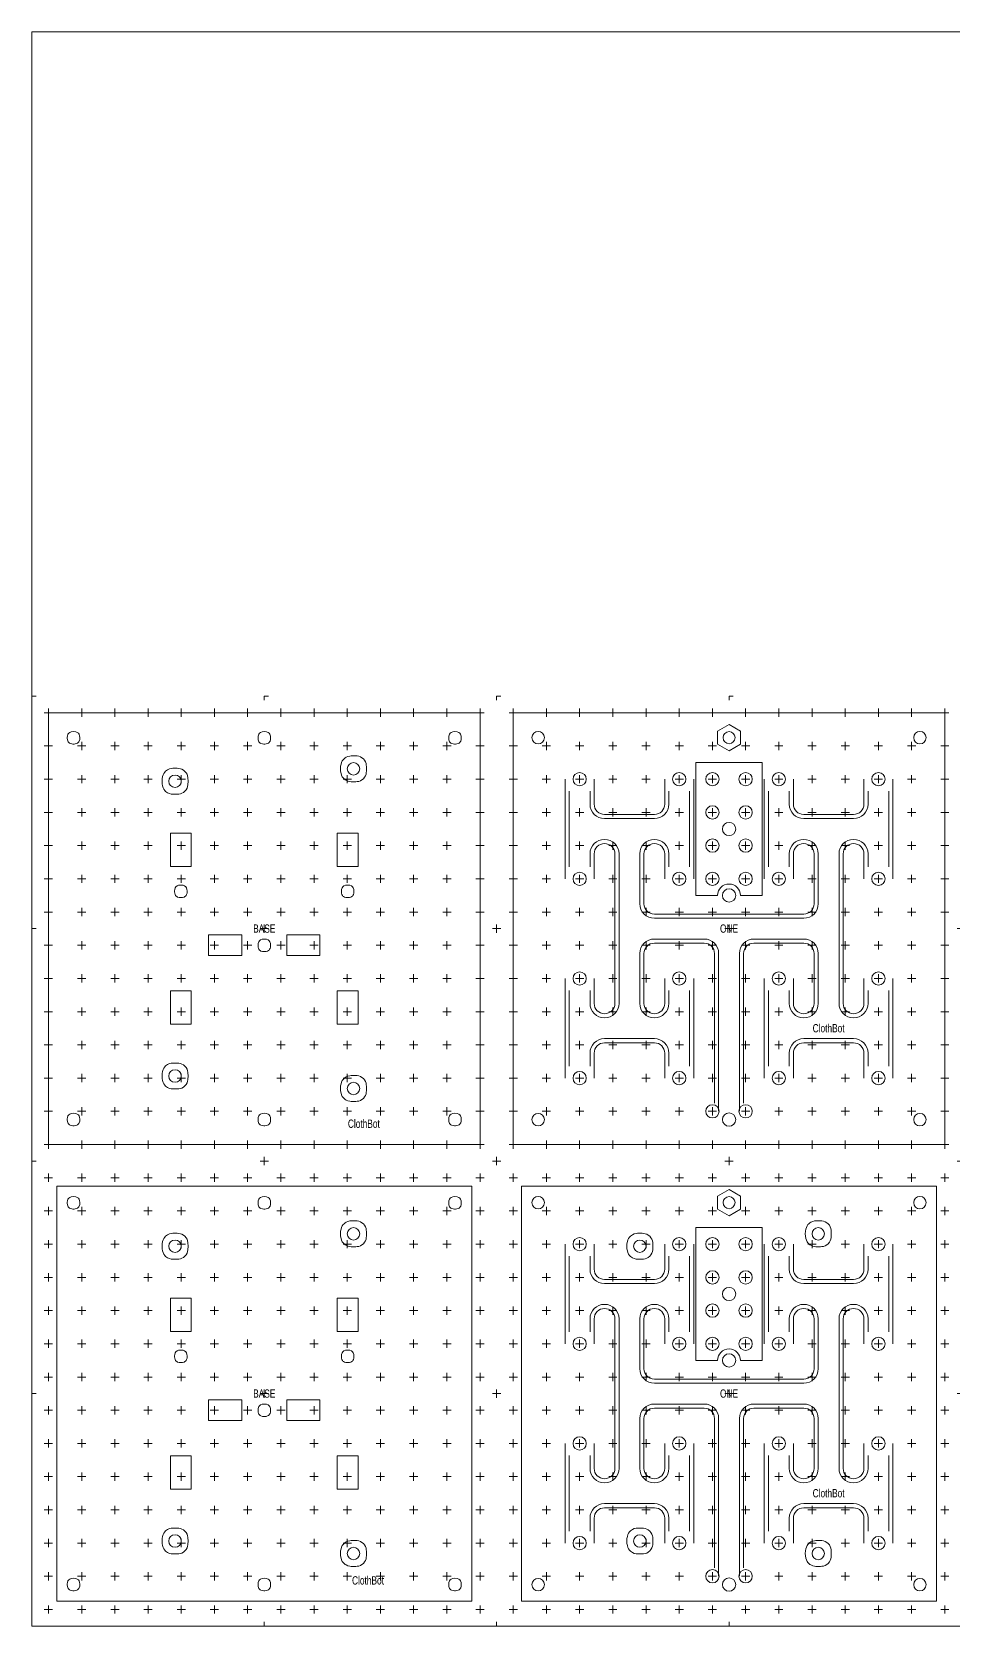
# Model space of a CAD drawing. Header units: millimetres. Extents: x 0 to 790, y 0 to 384.
# Drawn here: x 0 to 222, y 0 to 384 of the extents above; entities that cross this region are included whole.
import ezdxf

# ---------------------------------------------------------------- set-up
doc = ezdxf.new("R2010")
doc.units = ezdxf.units.MM
for name, color, linetype, lineweight, true_color in [('CuttingLines_0p003mm', 5, 'CONTINUOUS', 0, 0x0000ff), ('SafeOrange_P3_790mm_384mm', 30, 'CONTINUOUS', 0, 0xf6921e), ('VectorLines_Heavy_0p003mm', 1, 'CONTINUOUS', 0, 0xff0000), ('VectorLines_Light_0p003mm', 6, 'CONTINUOUS', 0, 0xff00ff), ('VectorLines_Medium_0p003mm', 3, 'CONTINUOUS', 0, 0x00ff00)]:
    doc.layers.add(name, color=color, linetype=linetype, lineweight=lineweight, true_color=true_color)
doc.styles.get("Standard").update_dxf_attribs({"font": 'txt', "width": 0.75})

# ---------------------------------------------------------------- blocks, each defined once
blk = doc.blocks.new('PlusGrid_104mm2_VL_H')
at = {"layer": 'VectorLines_Heavy_0p003mm'}
for p, q in [((-53, 52), (-51, 52)), ((-52, 53), (-52, 51)), ((-45, 52), (-43, 52)), ((-44, 53), (-44, 51)), ((-37, 52), (-35, 52)), ((-36, 53), (-36, 51)), ((-29, 52), (-27, 52)), ((-28, 53), (-28, 51)), ((-21, 52), (-19, 52)), ((-20, 53), (-20, 51)), ((-13, 52), (-11, 52)), ((-12, 53), (-12, 51)), ((-5, 52), (-3, 52)), ((-4, 53), (-4, 51)), ((3, 52), (5, 52)), ((4, 53), (4, 51)), ((11, 52), (13, 52)), ((12, 53), (12, 51)), ((19, 52), (21, 52)), ((20, 53), (20, 51)), ((27, 52), (29, 52)), ((28, 53), (28, 51)), ((35, 52), (37, 52)), ((36, 53), (36, 51)), ((43, 52), (45, 52)), ((44, 53), (44, 51)), ((51, 52), (53, 52)), ((52, 53), (52, 51)), ((-53, 44), (-51, 44)), ((-52, 45), (-52, 43)), ((-45, 44), (-43, 44)), ((-44, 45), (-44, 43)), ((-37, 44), (-35, 44)), ((-36, 45), (-36, 43)), ((-29, 44), (-27, 44)), ((-28, 45), (-28, 43)), ((-21, 44), (-19, 44)), ((-20, 45), (-20, 43)), ((-13, 44), (-11, 44)), ((-12, 45), (-12, 43)), ((-5, 44), (-3, 44)), ((-4, 45), (-4, 43)), ((3, 44), (5, 44)), ((4, 45), (4, 43)), ((11, 44), (13, 44)), ((12, 45), (12, 43)), ((19, 44), (21, 44)), ((20, 45), (20, 43)), ((27, 44), (29, 44)), ((28, 45), (28, 43)), ((35, 44), (37, 44)), ((36, 45), (36, 43)), ((43, 44), (45, 44)), ((44, 45), (44, 43)), ((51, 44), (53, 44)), ((52, 45), (52, 43)), ((-53, 36), (-51, 36)), ((-52, 37), (-52, 35)), ((-45, 36), (-43, 36)), ((-44, 37), (-44, 35)), ((-37, 36), (-35, 36)), ((-36, 37), (-36, 35)), ((-29, 36), (-27, 36)), ((-28, 37), (-28, 35)), ((-21, 36), (-19, 36)), ((-20, 37), (-20, 35)), ((-13, 36), (-11, 36)), ((-12, 37), (-12, 35)), ((-5, 36), (-3, 36)), ((-4, 37), (-4, 35)), ((3, 36), (5, 36)), ((4, 37), (4, 35)), ((11, 36), (13, 36)), ((12, 37), (12, 35)), ((19, 36), (21, 36)), ((20, 37), (20, 35)), ((27, 36), (29, 36)), ((28, 37), (28, 35)), ((35, 36), (37, 36)), ((36, 37), (36, 35)), ((43, 36), (45, 36)), ((44, 37), (44, 35)), ((51, 36), (53, 36)), ((52, 37), (52, 35)), ((-53, 28), (-51, 28)), ((-52, 29), (-52, 27)), ((-45, 28), (-43, 28)), ((-44, 29), (-44, 27)), ((-37, 28), (-35, 28)), ((-36, 29), (-36, 27)), ((-29, 28), (-27, 28)), ((-28, 29), (-28, 27)), ((-21, 28), (-19, 28)), ((-20, 29), (-20, 27)), ((-13, 28), (-11, 28)), ((-12, 29), (-12, 27)), ((-5, 28), (-3, 28)), ((-4, 29), (-4, 27)), ((3, 28), (5, 28)), ((4, 29), (4, 27)), ((11, 28), (13, 28)), ((12, 29), (12, 27)), ((19, 28), (21, 28)), ((20, 29), (20, 27)), ((27, 28), (29, 28)), ((28, 29), (28, 27)), ((35, 28), (37, 28)), ((36, 29), (36, 27)), ((43, 28), (45, 28)), ((44, 29), (44, 27)), ((51, 28), (53, 28)), ((52, 29), (52, 27)), ((-53, 20), (-51, 20)), ((-52, 21), (-52, 19)), ((-45, 20), (-43, 20)), ((-44, 21), (-44, 19)), ((-37, 20), (-35, 20)), ((-36, 21), (-36, 19)), ((-29, 20), (-27, 20)), ((-28, 21), (-28, 19)), ((-21, 20), (-19, 20)), ((-20, 21), (-20, 19)), ((-13, 20), (-11, 20)), ((-12, 21), (-12, 19)), ((-5, 20), (-3, 20)), ((-4, 21), (-4, 19)), ((3, 20), (5, 20)), ((4, 21), (4, 19)), ((11, 20), (13, 20)), ((12, 21), (12, 19)), ((19, 20), (21, 20)), ((20, 21), (20, 19)), ((27, 20), (29, 20)), ((28, 21), (28, 19)), ((35, 20), (37, 20)), ((36, 21), (36, 19)), ((43, 20), (45, 20)), ((44, 21), (44, 19)), ((51, 20), (53, 20)), ((52, 21), (52, 19)), ((-53, 12), (-51, 12)), ((-52, 13), (-52, 11)), ((-45, 12), (-43, 12)), ((-44, 13), (-44, 11)), ((-37, 12), (-35, 12)), ((-36, 13), (-36, 11)), ((-29, 12), (-27, 12)), ((-28, 13), (-28, 11)), ((-21, 12), (-19, 12)), ((-20, 13), (-20, 11)), ((-13, 12), (-11, 12)), ((-12, 13), (-12, 11)), ((-5, 12), (-3, 12)), ((-4, 13), (-4, 11)), ((3, 12), (5, 12)), ((4, 13), (4, 11)), ((11, 12), (13, 12)), ((12, 13), (12, 11)), ((19, 12), (21, 12)), ((20, 13), (20, 11)), ((27, 12), (29, 12)), ((28, 13), (28, 11)), ((35, 12), (37, 12)), ((36, 13), (36, 11)), ((43, 12), (45, 12)), ((44, 13), (44, 11)), ((51, 12), (53, 12)), ((52, 13), (52, 11)), ((-53, 4), (-51, 4)), ((-52, 5), (-52, 3)), ((-45, 4), (-43, 4)), ((-44, 5), (-44, 3)), ((-37, 4), (-35, 4)), ((-36, 5), (-36, 3)), ((-29, 4), (-27, 4)), ((-28, 5), (-28, 3)), ((-21, 4), (-19, 4)), ((-20, 5), (-20, 3)), ((-13, 4), (-11, 4)), ((-12, 5), (-12, 3)), ((-5, 4), (-3, 4)), ((-4, 5), (-4, 3)), ((3, 4), (5, 4)), ((4, 5), (4, 3)), ((11, 4), (13, 4)), ((12, 5), (12, 3)), ((19, 4), (21, 4)), ((20, 5), (20, 3)), ((27, 4), (29, 4)), ((28, 5), (28, 3)), ((35, 4), (37, 4)), ((36, 5), (36, 3)), ((43, 4), (45, 4)), ((44, 5), (44, 3)), ((51, 4), (53, 4)), ((52, 5), (52, 3)), ((-52, -3), (-52, -5)), ((-44, -3), (-44, -5)), ((-36, -3), (-36, -5)), ((-28, -3), (-28, -5)), ((-20, -3), (-20, -5)), ((-12, -3), (-12, -5)), ((-4, -3), (-4, -5)), ((4, -3), (4, -5)), ((12, -3), (12, -5)), ((20, -3), (20, -5)), ((28, -3), (28, -5)), ((36, -3), (36, -5)), ((44, -3), (44, -5)), ((52, -3), (52, -5)), ((-53, -4), (-51, -4)), ((-45, -4), (-43, -4)), ((-37, -4), (-35, -4)), ((-29, -4), (-27, -4)), ((-21, -4), (-19, -4)), ((-13, -4), (-11, -4)), ((-5, -4), (-3, -4)), ((3, -4), (5, -4)), ((11, -4), (13, -4)), ((19, -4), (21, -4)), ((27, -4), (29, -4)), ((35, -4), (37, -4)), ((43, -4), (45, -4)), ((51, -4), (53, -4)), ((-52, -11), (-52, -13)), ((-44, -11), (-44, -13)), ((-36, -11), (-36, -13)), ((-28, -11), (-28, -13)), ((-20, -11), (-20, -13)), ((-12, -11), (-12, -13)), ((-4, -11), (-4, -13)), ((4, -11), (4, -13)), ((12, -11), (12, -13)), ((20, -11), (20, -13)), ((28, -11), (28, -13)), ((36, -11), (36, -13)), ((44, -11), (44, -13)), ((52, -11), (52, -13)), ((-53, -12), (-51, -12)), ((-45, -12), (-43, -12)), ((-37, -12), (-35, -12)), ((-29, -12), (-27, -12)), ((-21, -12), (-19, -12)), ((-13, -12), (-11, -12)), ((-5, -12), (-3, -12)), ((3, -12), (5, -12)), ((11, -12), (13, -12)), ((19, -12), (21, -12)), ((27, -12), (29, -12)), ((35, -12), (37, -12)), ((43, -12), (45, -12)), ((51, -12), (53, -12)), ((-52, -19), (-52, -21)), ((-44, -19), (-44, -21)), ((-36, -19), (-36, -21)), ((-28, -19), (-28, -21)), ((-20, -19), (-20, -21)), ((-12, -19), (-12, -21)), ((-4, -19), (-4, -21)), ((4, -19), (4, -21)), ((12, -19), (12, -21)), ((20, -19), (20, -21)), ((28, -19), (28, -21)), ((36, -19), (36, -21)), ((44, -19), (44, -21)), ((52, -19), (52, -21)), ((-53, -20), (-51, -20)), ((-45, -20), (-43, -20)), ((-37, -20), (-35, -20)), ((-29, -20), (-27, -20)), ((-21, -20), (-19, -20)), ((-13, -20), (-11, -20)), ((-5, -20), (-3, -20)), ((3, -20), (5, -20)), ((11, -20), (13, -20)), ((19, -20), (21, -20)), ((27, -20), (29, -20)), ((35, -20), (37, -20)), ((43, -20), (45, -20)), ((51, -20), (53, -20)), ((-53, -28), (-51, -28)), ((-52, -27), (-52, -29)), ((-45, -28), (-43, -28)), ((-44, -27), (-44, -29)), ((-37, -28), (-35, -28)), ((-36, -27), (-36, -29)), ((-29, -28), (-27, -28)), ((-28, -27), (-28, -29)), ((-21, -28), (-19, -28)), ((-20, -27), (-20, -29)), ((-13, -28), (-11, -28)), ((-12, -27), (-12, -29)), ((-5, -28), (-3, -28)), ((-4, -27), (-4, -29)), ((3, -28), (5, -28)), ((4, -27), (4, -29)), ((11, -28), (13, -28)), ((12, -27), (12, -29)), ((19, -28), (21, -28)), ((20, -27), (20, -29)), ((27, -28), (29, -28)), ((28, -27), (28, -29)), ((35, -28), (37, -28)), ((36, -27), (36, -29)), ((43, -28), (45, -28)), ((44, -27), (44, -29)), ((51, -28), (53, -28)), ((52, -27), (52, -29)), ((-53, -36), (-51, -36)), ((-52, -35), (-52, -37)), ((-45, -36), (-43, -36)), ((-44, -35), (-44, -37)), ((-37, -36), (-35, -36)), ((-36, -35), (-36, -37)), ((-29, -36), (-27, -36)), ((-28, -35), (-28, -37)), ((-21, -36), (-19, -36)), ((-20, -35), (-20, -37)), ((-13, -36), (-11, -36)), ((-12, -35), (-12, -37)), ((-5, -36), (-3, -36)), ((-4, -35), (-4, -37)), ((3, -36), (5, -36)), ((4, -35), (4, -37)), ((11, -36), (13, -36)), ((12, -35), (12, -37)), ((19, -36), (21, -36)), ((20, -35), (20, -37)), ((27, -36), (29, -36)), ((28, -35), (28, -37)), ((35, -36), (37, -36)), ((36, -35), (36, -37)), ((43, -36), (45, -36)), ((44, -35), (44, -37)), ((51, -36), (53, -36)), ((52, -35), (52, -37)), ((-53, -44), (-51, -44)), ((-52, -43), (-52, -45)), ((-45, -44), (-43, -44)), ((-44, -43), (-44, -45)), ((-37, -44), (-35, -44)), ((-36, -43), (-36, -45)), ((-29, -44), (-27, -44)), ((-28, -43), (-28, -45)), ((-21, -44), (-19, -44)), ((-20, -43), (-20, -45)), ((-13, -44), (-11, -44)), ((-12, -43), (-12, -45)), ((-5, -44), (-3, -44)), ((-4, -43), (-4, -45)), ((3, -44), (5, -44)), ((4, -43), (4, -45)), ((11, -44), (13, -44)), ((12, -43), (12, -45)), ((19, -44), (21, -44)), ((20, -43), (20, -45)), ((27, -44), (29, -44)), ((28, -43), (28, -45)), ((35, -44), (37, -44)), ((36, -43), (36, -45)), ((43, -44), (45, -44)), ((44, -43), (44, -45)), ((51, -44), (53, -44)), ((52, -43), (52, -45)), ((-53, -52), (-51, -52)), ((-52, -51), (-52, -53)), ((-45, -52), (-43, -52)), ((-44, -51), (-44, -53)), ((-37, -52), (-35, -52)), ((-36, -51), (-36, -53)), ((-29, -52), (-27, -52)), ((-28, -51), (-28, -53)), ((-21, -52), (-19, -52)), ((-20, -51), (-20, -53)), ((-13, -52), (-11, -52)), ((-12, -51), (-12, -53)), ((-5, -52), (-3, -52)), ((-4, -51), (-4, -53)), ((3, -52), (5, -52)), ((4, -51), (4, -53)), ((11, -52), (13, -52)), ((12, -51), (12, -53)), ((19, -52), (21, -52)), ((20, -51), (20, -53)), ((27, -52), (29, -52)), ((28, -51), (28, -53)), ((35, -52), (37, -52)), ((36, -51), (36, -53)), ((43, -52), (45, -52)), ((44, -51), (44, -53)), ((51, -52), (53, -52)), ((52, -51), (52, -53))]:
    blk.add_line(p, q, dxfattribs=at)
at = {"layer": 'VectorLines_Light_0p003mm'}
for p, q in [((-56, 56), (-55, 56)), ((0, 56), (0, 55)), ((0, 56), (1, 56)), ((56, 56), (56, 55)), ((-56, 1), (-56, 0)), ((-56, 0), (-55, 0)), ((-1, 0), (1, 0)), ((0, 1), (0, -1)), ((55, 0), (56, 0)), ((56, 0), (56, -1)), ((-56, -55), (-56, -56)), ((-1, -56), (0, -56)), ((0, -55), (0, -56)), ((55, -56), (56, -56))]:
    blk.add_line(p, q, dxfattribs=at)
blk = doc.blocks.new('FHC_Simple_VL_H_Bottom')
at = {"layer": 'VectorLines_Heavy_0p003mm'}
for p, q in [((-39.5, 36), (-39.5, 12)), ((-32.5, 30), (-32.5, 36)), ((-15.5, 36), (-15.5, 30)), ((-8.5, 36), (-8.5, 12)), ((8.5, 36), (8.5, 12)), ((15.5, 30), (15.5, 36)), ((32.5, 36), (32.5, 30)), ((39.5, 36), (39.5, 12)), ((-38.5, 33.13), (-38.5, 14.87)), ((-33.5, 30), (-33.5, 33.13)), ((-14.5, 33.13), (-14.5, 30)), ((-9.5, 33.13), (-9.5, 14.87)), ((9.5, 33.13), (9.5, 14.87)), ((14.5, 30), (14.5, 33.13)), ((33.5, 33.13), (33.5, 30)), ((38.5, 33.13), (38.5, 14.87)), ((-18, 27.5), (-30, 27.5)), ((18, 27.5), (30, 27.5)), ((-18, 26.5), (-30, 26.5)), ((18, 26.5), (30, 26.5)), ((-33.5, 18), (-33.5, 14.87)), ((-32.5, 18), (-32.5, 12)), ((-27.5, -18), (-27.5, 18)), ((-26.5, -18), (-26.5, 18)), ((-21.5, 6), (-21.5, 18)), ((-20.5, 6), (-20.5, 18)), ((-15.5, 18), (-15.5, 12)), ((-14.5, 18), (-14.5, 14.87)), ((14.5, 18), (14.5, 14.87)), ((15.5, 18), (15.5, 12)), ((20.5, 6), (20.5, 18)), ((21.5, 6), (21.5, 18)), ((26.5, 18), (26.5, -18)), ((27.5, 18), (27.5, -18)), ((32.5, 18), (32.5, 12)), ((33.5, 18), (33.5, 14.87)), ((-18, 3.5), (18, 3.5)), ((-18, 2.5), (18, 2.5)), ((-18, -2.5), (-6, -2.5)), ((-18, -3.5), (-6, -3.5)), ((6, -2.5), (18, -2.5)), ((6, -3.5), (18, -3.5)), ((-21.5, -18), (-21.5, -6)), ((-20.5, -18), (-20.5, -6)), ((-3.5, -6), (-3.5, -42)), ((-2.5, -6), (-2.5, -44)), ((2.5, -6), (2.5, -44)), ((3.5, -6), (3.5, -42)), ((20.5, -6), (20.5, -18)), ((21.5, -6), (21.5, -18)), ((-39.5, -12), (-39.5, -36)), ((-38.5, -14.87), (-38.5, -33.13)), ((-33.5, -14.87), (-33.5, -18)), ((-32.5, -12), (-32.5, -18)), ((-15.5, -12), (-15.5, -18)), ((-14.5, -14.87), (-14.5, -18)), ((-9.5, -14.87), (-9.5, -33.13)), ((-8.5, -12), (-8.5, -36)), ((8.5, -12), (8.5, -36)), ((9.5, -14.87), (9.5, -33.13)), ((14.5, -14.87), (14.5, -18)), ((15.5, -12), (15.5, -18)), ((32.5, -12), (32.5, -18)), ((33.5, -14.87), (33.5, -18)), ((38.5, -14.87), (38.5, -33.13)), ((39.5, -12), (39.5, -36)), ((-18, -26.5), (-30, -26.5)), ((18, -26.5), (30, -26.5)), ((-33.5, -33.13), (-33.5, -30)), ((-32.5, -36), (-32.5, -30)), ((-18, -27.5), (-30, -27.5)), ((-15.5, -36), (-15.5, -30)), ((-14.5, -33.13), (-14.5, -30)), ((14.5, -30), (14.5, -33.13)), ((15.5, -30), (15.5, -36)), ((18, -27.5), (30, -27.5)), ((32.5, -30), (32.5, -36)), ((33.5, -30), (33.5, -33.13))]:
    blk.add_line(p, q, dxfattribs=at)
blk = doc.blocks.new('FHC_Simple_VL_H_Top')
at = {"layer": 'VectorLines_Heavy_0p003mm'}
for centre, radius, start, end in [((-30, 30), 3.5, 180, 270), ((-30, 30), 2.5, 180, 270), ((-18, 30), 2.5, 270, 0), ((-18, 30), 3.5, 270, 0), ((18, 30), 3.5, 180, 270), ((18, 30), 2.5, 180, 270), ((30, 30), 2.5, 270, 0), ((30, 30), 3.5, 270, 0), ((-30, 18), 3.5, 90, 180), ((-30, 18), 2.5, 90, 180), ((-30, 18), 3.5, 0, 90), ((-30, 18), 2.5, 360, 90), ((-18, 18), 3.5, 90, 180), ((-18, 18), 2.5, 90, 180), ((-18, 18), 3.5, 0, 90), ((-18, 18), 2.5, 0, 90), ((18, 18), 3.5, 90, 180), ((18, 18), 2.5, 90, 180), ((18, 18), 3.5, 360, 90), ((18, 18), 2.5, 360, 90), ((30, 18), 3.5, 90, 180), ((30, 18), 2.5, 90, 180), ((30, 18), 3.5, 0, 90), ((30, 18), 2.5, 0, 90), ((-18, 6), 3.5, 180, 270), ((-18, 6), 2.5, 180, 270), ((18, 6), 2.5, 270, 360), ((18, 6), 3.5, 270, 360), ((-18, -6), 3.5, 90, 180), ((-18, -6), 2.5, 90, 180), ((-6, -6), 3.5, 0, 90), ((-6, -6), 2.5, 0, 90), ((6, -6), 3.5, 90, 180), ((6, -6), 2.5, 90, 180), ((18, -6), 3.5, 0, 90), ((18, -6), 2.5, 0, 90), ((-30, -18), 3.5, 180, 0), ((-30, -18), 2.5, 180, 0), ((-18, -18), 3.5, 180, 0), ((-18, -18), 2.5, 180, 0), ((18, -18), 3.5, 180, 0), ((18, -18), 2.5, 180, 0), ((30, -18), 3.5, 180, 0), ((30, -18), 2.5, 180, 0), ((-30, -30), 3.5, 90, 180), ((-18, -30), 3.5, 360, 90), ((18, -30), 3.5, 90, 180), ((30, -30), 3.5, 360, 90), ((-30, -30), 2.5, 90, 180), ((-18, -30), 2.5, 360, 90), ((18, -30), 2.5, 90, 180), ((30, -30), 2.5, 360, 90)]:
    blk.add_arc(centre, radius, start, end, dxfattribs=at)
blk = doc.blocks.new('LSH_Simple_VL_H')
at = {"layer": 'VectorLines_Heavy_0p003mm'}
for p, q in [((-29, 36), (-27, 36)), ((-28, 37), (-28, 35)), ((-5, 36), (-3, 36)), ((-4, 37), (-4, 35)), ((3, 36), (5, 36)), ((4, 37), (4, 35)), ((27, 36), (29, 36)), ((28, 37), (28, 35)), ((-37, 28), (-35, 28)), ((-36, 29), (-36, 27)), ((-29, 28), (-27, 28)), ((-28, 29), (-28, 27)), ((-21, 28), (-19, 28)), ((-20, 29), (-20, 27)), ((-13, 28), (-11, 28)), ((-12, 29), (-12, 27)), ((-5, 28), (-3, 28)), ((-4, 29), (-4, 27)), ((3, 28), (5, 28)), ((4, 29), (4, 27)), ((11, 28), (13, 28)), ((12, 29), (12, 27)), ((19, 28), (21, 28)), ((20, 29), (20, 27)), ((27, 28), (29, 28)), ((28, 29), (28, 27)), ((35, 28), (37, 28)), ((36, 29), (36, 27)), ((-37, 20), (-35, 20)), ((-36, 21), (-36, 19)), ((-29, 20), (-27, 20)), ((-28, 21), (-28, 19)), ((-21, 20), (-19, 20)), ((-20, 21), (-20, 19)), ((-13, 20), (-11, 20)), ((-12, 21), (-12, 19)), ((-5, 20), (-3, 20)), ((-4, 21), (-4, 19)), ((3, 20), (5, 20)), ((4, 21), (4, 19)), ((11, 20), (13, 20)), ((12, 21), (12, 19)), ((19, 20), (21, 20)), ((20, 21), (20, 19)), ((27, 20), (29, 20)), ((28, 21), (28, 19)), ((35, 20), (37, 20)), ((36, 21), (36, 19)), ((-29, 12), (-27, 12)), ((-28, 13), (-28, 11)), ((-21, 12), (-19, 12)), ((-20, 13), (-20, 11)), ((-5, 12), (-3, 12)), ((-4, 13), (-4, 11)), ((3, 12), (5, 12)), ((4, 13), (4, 11)), ((19, 12), (21, 12)), ((20, 13), (20, 11)), ((27, 12), (29, 12)), ((28, 13), (28, 11)), ((-37, 4), (-35, 4)), ((-36, 5), (-36, 3)), ((-29, 4), (-27, 4)), ((-28, 5), (-28, 3)), ((-21, 4), (-19, 4)), ((-20, 5), (-20, 3)), ((-13, 4), (-11, 4)), ((-12, 5), (-12, 3)), ((-5, 4), (-3, 4)), ((-4, 5), (-4, 3)), ((3, 4), (5, 4)), ((4, 5), (4, 3)), ((11, 4), (13, 4)), ((12, 5), (12, 3)), ((19, 4), (21, 4)), ((20, 5), (20, 3)), ((27, 4), (29, 4)), ((28, 5), (28, 3)), ((35, 4), (37, 4)), ((36, 5), (36, 3)), ((-36, -3), (-36, -5)), ((-28, -3), (-28, -5)), ((-20, -3), (-20, -5)), ((-12, -3), (-12, -5)), ((-4, -3), (-4, -5)), ((4, -3), (4, -5)), ((12, -3), (12, -5)), ((20, -3), (20, -5)), ((28, -3), (28, -5)), ((36, -3), (36, -5)), ((-37, -4), (-35, -4)), ((-29, -4), (-27, -4)), ((-21, -4), (-19, -4)), ((-13, -4), (-11, -4)), ((-5, -4), (-3, -4)), ((3, -4), (5, -4)), ((11, -4), (13, -4)), ((19, -4), (21, -4)), ((27, -4), (29, -4)), ((35, -4), (37, -4)), ((-28, -11), (-28, -13)), ((-20, -11), (-20, -13)), ((-4, -11), (-4, -13)), ((4, -11), (4, -13)), ((20, -11), (20, -13)), ((28, -11), (28, -13)), ((-29, -12), (-27, -12)), ((-21, -12), (-19, -12)), ((-5, -12), (-3, -12)), ((3, -12), (5, -12)), ((19, -12), (21, -12)), ((27, -12), (29, -12)), ((-36, -19), (-36, -21)), ((-28, -19), (-28, -21)), ((-20, -19), (-20, -21)), ((-12, -19), (-12, -21)), ((-4, -19), (-4, -21)), ((4, -19), (4, -21)), ((12, -19), (12, -21)), ((20, -19), (20, -21)), ((28, -19), (28, -21)), ((36, -19), (36, -21)), ((-37, -20), (-35, -20)), ((-29, -20), (-27, -20)), ((-21, -20), (-19, -20)), ((-13, -20), (-11, -20)), ((-5, -20), (-3, -20)), ((3, -20), (5, -20)), ((11, -20), (13, -20)), ((19, -20), (21, -20)), ((27, -20), (29, -20)), ((35, -20), (37, -20)), ((-37, -28), (-35, -28)), ((-36, -27), (-36, -29)), ((-29, -28), (-27, -28)), ((-28, -27), (-28, -29)), ((-21, -28), (-19, -28)), ((-20, -27), (-20, -29)), ((-13, -28), (-11, -28)), ((-12, -27), (-12, -29)), ((-5, -28), (-3, -28)), ((-4, -27), (-4, -29)), ((3, -28), (5, -28)), ((4, -27), (4, -29)), ((11, -28), (13, -28)), ((12, -27), (12, -29)), ((19, -28), (21, -28)), ((20, -27), (20, -29)), ((27, -28), (29, -28)), ((28, -27), (28, -29)), ((35, -28), (37, -28)), ((36, -27), (36, -29)), ((-29, -36), (-27, -36)), ((-28, -35), (-28, -37)), ((27, -36), (29, -36)), ((28, -35), (28, -37))]:
    blk.add_line(p, q, dxfattribs=at)
blk = doc.blocks.new('M3_NutHole_CL')
at = {"layer": 'CuttingLines_0p003mm'}
for p, q in [((0, 3.175426), (-2.75, 1.587713)), ((-2.75, 1.587713), (-2.75, -1.587713)), ((0, 3.175426), (2.75, 1.587713)), ((2.75, 1.587713), (2.75, -1.587713)), ((-2.75, -1.587713), (0, -3.175426)), ((2.75, -1.587713), (0, -3.175426))]:
    blk.add_line(p, q, dxfattribs=at)
blk = doc.blocks.new('HBP_MakerGear_Enhanced_Y_Holes_CL')
at = {"layer": 'CuttingLines_0p003mm'}
for centre in [(21.5, 38.5), (-21.5, 35.5), (-21.5, -35.5), (21.5, -38.5)]:
    blk.add_ellipse(centre, major_axis=(-1.5, 0), ratio=1, dxfattribs=at)
for points in [[(-45.9618, 47.462), (-46.7903, 47.462), (-47.4618, 46.7904), (-47.4618, 45.962), (-47.4618, 45.962), (-47.4619, 45.1335), (-46.7903, 44.462), (-45.9619, 44.462), (-45.9619, 44.462), (-45.1334, 44.4619), (-44.4619, 45.1335), (-44.4619, 45.9619), (-44.4619, 45.9619), (-44.4618, 46.7904), (-45.1334, 47.4619), (-45.9618, 47.4619)], [(0, 47.462), (-0.8284, 47.462), (-1.4999, 46.7904), (-1.4999, 45.962), (-1.4999, 45.962), (-1.5, 45.1335), (-0.8284, 44.462), (0, 44.462), (0, 44.462), (0.8284, 44.4619), (1.4999, 45.1335), (1.4999, 45.9619), (1.4999, 45.9619), (1.5, 46.7904), (0.8284, 47.4619), (0, 47.4619)], [(45.9619, 47.4619), (45.1334, 47.4619), (44.4619, 46.7904), (44.4619, 45.962), (44.4619, 45.962), (44.4618, 45.1335), (45.1334, 44.462), (45.9618, 44.462), (45.9618, 44.462), (46.7903, 44.4619), (47.4618, 45.1335), (47.4618, 45.9619), (47.4618, 45.9619), (47.4619, 46.7904), (46.7903, 47.4619), (45.9619, 47.4619)], [(-24.6246, 35.4997), (-24.6246, 37.2253), (-23.2252, 38.6247), (-21.4996, 38.6247), (-21.4996, 38.6247), (-19.774, 38.6247), (-18.3746, 37.2253), (-18.3746, 35.4997), (-18.3746, 35.4997), (-18.3746, 33.7741), (-19.774, 32.3747), (-21.4996, 32.3747), (-21.4996, 32.3747), (-23.2252, 32.3747), (-24.6246, 33.7741), (-24.6246, 35.4997)], [(18.3754, 38.4997), (18.3754, 40.2253), (19.7748, 41.6247), (21.5004, 41.6247), (21.5004, 41.6247), (23.226, 41.6247), (24.6254, 40.2253), (24.6254, 38.4997), (24.6254, 38.4997), (24.6254, 36.7741), (23.226, 35.3747), (21.5004, 35.3747), (21.5004, 35.3747), (19.7748, 35.3747), (18.3754, 36.7741), (18.3754, 38.4997)], [(-22.6003, 23), (-22.6003, 23), (-22.6003, 23), (-22.6003, 23)], [(-22.6003, 23), (-22.6003, 23), (-17.6003, 23), (-17.6003, 23)], [(-22.6003, 23), (-22.6003, 23), (-22.6003, 23), (-22.6003, 23)], [(-22.6003, 15), (-22.6003, 15), (-22.6003, 23), (-22.6003, 23)], [(-17.6003, 23), (-17.6003, 23), (-17.6003, 23), (-17.6003, 23)], [(-17.6003, 23), (-17.6003, 23), (-17.6003, 15), (-17.6003, 15)], [(17.5996, 22.9999), (17.5996, 22.9999), (22.5996, 23), (22.5996, 23)], [(17.5996, 14.9999), (17.5996, 14.9999), (17.5996, 22.9999), (17.5996, 22.9999)], [(22.5996, 23), (22.5996, 23), (22.5996, 15), (22.5996, 15)], [(-22.6003, 15), (-22.6003, 15), (-22.6003, 15), (-22.6003, 15)], [(-17.6003, 15), (-17.6003, 15), (-22.6003, 15), (-22.6003, 15)], [(22.5996, 15), (22.5996, 15), (17.5996, 14.9999), (17.5996, 14.9999)], [(-20.1003, 10.5), (-20.9288, 10.5), (-21.6003, 9.8284), (-21.6003, 9), (-21.6003, 9), (-21.6004, 8.1715), (-20.9288, 7.5), (-20.1004, 7.5), (-20.1004, 7.5), (-19.2719, 7.4999), (-18.6004, 8.1715), (-18.6004, 8.9999), (-18.6004, 8.9999), (-18.6003, 9.8284), (-19.2719, 10.4999), (-20.1003, 10.4999)], [(20.0996, 10.5), (19.2711, 10.5), (18.5996, 9.8284), (18.5996, 9), (18.5996, 9), (18.5995, 8.1715), (19.2711, 7.5), (20.0995, 7.5), (20.0995, 7.5), (20.928, 7.4999), (21.5995, 8.1715), (21.5995, 8.9999), (21.5995, 8.9999), (21.5996, 9.8284), (20.928, 10.4999), (20.0996, 10.4999)], [(-13.4003, -1.4999), (-13.4003, -1.4999), (-5.4003, -1.4999), (-5.4003, -1.4999)], [(-13.4003, -6.4999), (-13.4003, -6.4999), (-13.4003, -1.4999), (-13.4003, -1.4999)], [(-5.4003, -1.4999), (-5.4003, -1.4999), (-5.4003, -6.4999), (-5.4003, -6.4999)], [(-0.0004, -2.5), (-0.8288, -2.5), (-1.5003, -3.1715), (-1.5003, -3.9999), (-1.5003, -3.9999), (-1.5004, -4.8284), (-0.8288, -5.4999), (-0.0004, -5.4999), (-0.0004, -5.4999), (0.828, -5.5), (1.4995, -4.8284), (1.4995, -4), (1.4995, -4), (1.4996, -3.1715), (0.828, -2.5), (-0.0004, -2.5)], [(5.3996, -1.5), (5.3996, -1.5), (5.3996, -1.5), (5.3996, -1.5)], [(5.3996, -6.5), (5.3996, -6.5), (5.3996, -1.5), (5.3996, -1.5)], [(5.3996, -1.5), (5.3996, -1.5), (5.3996, -1.5), (5.3996, -1.5)], [(5.3996, -1.5), (5.3996, -1.5), (13.3996, -1.5), (13.3996, -1.5)], [(13.3996, -1.5), (13.3996, -1.5), (13.3996, -1.5), (13.3996, -1.5)], [(13.3996, -1.5), (13.3996, -1.5), (13.3996, -6.5), (13.3996, -6.5)], [(-5.4003, -6.4999), (-5.4003, -6.4999), (-13.4003, -6.4999), (-13.4003, -6.4999)], [(5.3996, -6.5), (5.3996, -6.5), (5.3996, -6.5), (5.3996, -6.5)], [(13.3996, -6.5), (13.3996, -6.5), (5.3996, -6.5), (5.3996, -6.5)], [(-22.6004, -14.9999), (-22.6004, -14.9999), (-17.6004, -14.9999), (-17.6004, -14.9999)], [(-22.6004, -22.9999), (-22.6004, -22.9999), (-22.6004, -14.9999), (-22.6004, -14.9999)], [(-17.6004, -14.9999), (-17.6004, -14.9999), (-17.6004, -22.9999), (-17.6004, -22.9999)], [(17.5995, -14.9999), (17.5995, -14.9999), (17.5995, -14.9999), (17.5995, -14.9999)], [(17.5995, -14.9999), (17.5995, -14.9999), (22.5996, -15), (22.5996, -15)], [(17.5995, -14.9999), (17.5995, -14.9999), (17.5995, -14.9999), (17.5995, -14.9999)], [(17.5995, -23), (17.5995, -23), (17.5995, -14.9999), (17.5995, -14.9999)], [(22.5996, -15), (22.5996, -15), (22.5996, -15), (22.5996, -15)], [(22.5996, -15), (22.5996, -15), (22.5996, -23), (22.5996, -23)], [(-17.6004, -22.9999), (-17.6004, -22.9999), (-22.6004, -22.9999), (-22.6004, -22.9999)], [(17.5995, -23), (17.5995, -23), (17.5995, -23), (17.5995, -23)], [(22.5996, -23), (22.5996, -23), (17.5995, -23), (17.5995, -23)], [(-24.6246, -35.5003), (-24.6246, -33.7747), (-23.2252, -32.3753), (-21.4996, -32.3753), (-21.4996, -32.3753), (-19.774, -32.3753), (-18.3746, -33.7747), (-18.3746, -35.5003), (-18.3746, -35.5003), (-18.3746, -37.2259), (-19.774, -38.6253), (-21.4996, -38.6253), (-21.4996, -38.6253), (-23.2252, -38.6253), (-24.6246, -37.2259), (-24.6246, -35.5003)], [(18.3754, -38.5003), (18.3754, -36.7747), (19.7748, -35.3753), (21.5004, -35.3753), (21.5004, -35.3753), (23.226, -35.3753), (24.6254, -36.7747), (24.6254, -38.5003), (24.6254, -38.5003), (24.6254, -40.2259), (23.226, -41.6253), (21.5004, -41.6253), (21.5004, -41.6253), (19.7748, -41.6253), (18.3754, -40.2259), (18.3754, -38.5003)], [(-45.9619, -44.4617), (-46.7903, -44.4617), (-47.4618, -45.1333), (-47.4618, -45.9617), (-47.4618, -45.9617), (-47.4619, -46.7902), (-46.7903, -47.4617), (-45.9619, -47.4617), (-45.9619, -47.4617), (-45.1334, -47.4618), (-44.4619, -46.7902), (-44.4619, -45.9618), (-44.4619, -45.9618), (-44.4618, -45.1333), (-45.1334, -44.4618), (-45.9618, -44.4618)], [(0, -44.4617), (-0.8284, -44.4617), (-1.4999, -45.1333), (-1.4999, -45.9617), (-1.4999, -45.9617), (-1.5, -46.7902), (-0.8284, -47.4617), (0, -47.4617), (0, -47.4617), (0.8284, -47.4618), (1.4999, -46.7902), (1.4999, -45.9618), (1.4999, -45.9618), (1.5, -45.1333), (0.8284, -44.4618), (0, -44.4618)], [(45.9618, -44.4618), (45.1334, -44.4618), (44.4619, -45.1333), (44.4619, -45.9617), (44.4619, -45.9617), (44.4618, -46.7902), (45.1334, -47.4617), (45.9618, -47.4617), (45.9618, -47.4617), (46.7903, -47.4618), (47.4618, -46.7902), (47.4618, -45.9618), (47.4618, -45.9618), (47.4619, -45.1333), (46.7903, -44.4618), (45.9619, -44.4618)]]:
    blk.add_open_spline(points, degree=3, dxfattribs=at)
blk = doc.blocks.new('Square_100mm2_CL')
at = {"layer": 'CuttingLines_0p003mm'}
for p, q in [((30, 0), (-70, 0)), ((-70, 0), (-70, -100)), ((30, -100), (30, 0)), ((-70, -100), (30, -100))]:
    blk.add_line(p, q, dxfattribs=at)
blk = doc.blocks.new('Square_104mm2_CL')
at = {"layer": 'CuttingLines_0p003mm'}
for p, q in [((-52, 52), (-52, -52)), ((52, 52), (-52, 52)), ((52, -52), (52, 52)), ((-52, -52), (52, -52))]:
    blk.add_line(p, q, dxfattribs=at)

msp = doc.modelspace()

# ---------------------------------------------------------------- linework, layer by layer
at = {"layer": 'CuttingLines_0p003mm'}
for p, q in [((160, 208), (176, 208)), ((160, 176), (160, 208)), ((176, 208), (176, 176)), ((165.25, 176), (160, 176)), ((176, 176), (170.75, 176)), ((160, 96), (176, 96)), ((160, 64), (160, 96)), ((176, 96), (176, 64)), ((165.25, 64), (160, 64)), ((176, 64), (170.75, 64))]:
    msp.add_line(p, q, dxfattribs=at)
for centre, radius in [((122, 214), 1.5), ((168, 214), 1.45), ((214, 214), 1.5), ((132, 204), 1.6), ((156, 204), 1.6), ((164, 204), 1.6), ((172, 204), 1.6), ((180, 204), 1.6), ((204, 204), 1.6), ((164, 196), 1.6), ((172, 196), 1.6), ((168, 192), 1.6), ((164, 188), 1.6), ((172, 188), 1.6), ((132, 180), 1.6), ((156, 180), 1.6), ((164, 180), 1.6), ((172, 180), 1.6), ((180, 180), 1.6), ((204, 180), 1.6), ((168, 176), 1.6), ((132, 156), 1.6), ((156, 156), 1.6), ((180, 156), 1.6), ((204, 156), 1.6), ((132, 132), 1.6), ((156, 132), 1.6), ((180, 132), 1.6), ((204, 132), 1.6), ((122, 122), 1.5), ((164, 124), 1.6), ((168, 122), 1.6), ((172, 124), 1.6), ((214, 122), 1.5), ((122, 102), 1.5), ((168, 102), 1.45), ((214, 102), 1.5), ((132, 92), 1.6), ((156, 92), 1.6), ((164, 92), 1.6), ((172, 92), 1.6), ((180, 92), 1.6), ((204, 92), 1.6), ((164, 84), 1.6), ((172, 84), 1.6), ((168, 80), 1.6), ((164, 76), 1.6), ((172, 76), 1.6), ((132, 68), 1.6), ((156, 68), 1.6), ((164, 68), 1.6), ((172, 68), 1.6), ((180, 68), 1.6), ((204, 68), 1.6), ((168, 64), 1.6), ((132, 44), 1.6), ((156, 44), 1.6), ((180, 44), 1.6), ((204, 44), 1.6), ((132, 20), 1.6), ((156, 20), 1.6), ((180, 20), 1.6), ((204, 20), 1.6), ((164, 12), 1.6), ((168, 10), 1.6), ((172, 12), 1.6), ((122, 10), 1.5), ((214, 10), 1.5)]:
    msp.add_circle(centre, radius, dxfattribs=at)
for centre in [(168, 176), (168, 64)]:
    msp.add_arc(centre, 2.75, 0, 180, dxfattribs=at)
for centre in [(77.5, 206.5), (34.5, 203.5), (34.5, 132.5), (77.5, 129.5), (189.5, 94.5), (146.5, 91.5), (146.5, 20.5), (189.5, 17.5)]:
    msp.add_ellipse(centre, major_axis=(-1.5, 0), ratio=1, dxfattribs=at)
for points in [[(10.0382, 215.462), (9.2097, 215.462), (8.5382, 214.7904), (8.5382, 213.962), (8.5382, 213.962), (8.5381, 213.1335), (9.2097, 212.462), (10.0381, 212.462), (10.0381, 212.462), (10.8666, 212.4619), (11.5381, 213.1335), (11.5381, 213.9619), (11.5381, 213.9619), (11.5382, 214.7904), (10.8666, 215.4619), (10.0382, 215.4619)], [(56, 215.462), (55.1716, 215.462), (54.5001, 214.7904), (54.5001, 213.962), (54.5001, 213.962), (54.5, 213.1335), (55.1716, 212.462), (56, 212.462), (56, 212.462), (56.8284, 212.4619), (57.4999, 213.1335), (57.4999, 213.9619), (57.4999, 213.9619), (57.5, 214.7904), (56.8284, 215.4619), (56, 215.4619)], [(101.9619, 215.4619), (101.1334, 215.4619), (100.4619, 214.7904), (100.4619, 213.962), (100.4619, 213.962), (100.4618, 213.1335), (101.1334, 212.462), (101.9618, 212.462), (101.9618, 212.462), (102.7903, 212.4619), (103.4618, 213.1335), (103.4618, 213.9619), (103.4618, 213.9619), (103.4619, 214.7904), (102.7903, 215.4619), (101.9619, 215.4619)], [(74.3754, 206.4997), (74.3754, 208.2253), (75.7748, 209.6247), (77.5004, 209.6247), (77.5004, 209.6247), (79.226, 209.6247), (80.6254, 208.2253), (80.6254, 206.4997), (80.6254, 206.4997), (80.6254, 204.7741), (79.226, 203.3747), (77.5004, 203.3747), (77.5004, 203.3747), (75.7748, 203.3747), (74.3754, 204.7741), (74.3754, 206.4997)], [(31.3754, 203.4997), (31.3754, 205.2253), (32.7748, 206.6247), (34.5004, 206.6247), (34.5004, 206.6247), (36.226, 206.6247), (37.6254, 205.2253), (37.6254, 203.4997), (37.6254, 203.4997), (37.6254, 201.7741), (36.226, 200.3747), (34.5004, 200.3747), (34.5004, 200.3747), (32.7748, 200.3747), (31.3754, 201.7741), (31.3754, 203.4997)], [(33.3997, 191), (33.3997, 191), (33.3997, 191), (33.3997, 191)], [(33.3997, 191), (33.3997, 191), (38.3997, 191), (38.3997, 191)], [(33.3997, 191), (33.3997, 191), (33.3997, 191), (33.3997, 191)], [(33.3997, 183), (33.3997, 183), (33.3997, 191), (33.3997, 191)], [(38.3997, 191), (38.3997, 191), (38.3997, 191), (38.3997, 191)], [(38.3997, 191), (38.3997, 191), (38.3997, 183), (38.3997, 183)], [(73.5996, 190.9999), (73.5996, 190.9999), (78.5996, 191), (78.5996, 191)], [(73.5996, 182.9999), (73.5996, 182.9999), (73.5996, 190.9999), (73.5996, 190.9999)], [(78.5996, 191), (78.5996, 191), (78.5996, 183), (78.5996, 183)], [(33.3997, 183), (33.3997, 183), (33.3997, 183), (33.3997, 183)], [(38.3997, 183), (38.3997, 183), (33.3997, 183), (33.3997, 183)], [(78.5996, 183), (78.5996, 183), (73.5996, 182.9999), (73.5996, 182.9999)], [(35.8997, 178.5), (35.0712, 178.5), (34.3997, 177.8284), (34.3997, 177), (34.3997, 177), (34.3996, 176.1715), (35.0712, 175.5), (35.8996, 175.5), (35.8996, 175.5), (36.7281, 175.4999), (37.3996, 176.1715), (37.3996, 176.9999), (37.3996, 176.9999), (37.3997, 177.8284), (36.7281, 178.4999), (35.8997, 178.4999)], [(76.0996, 178.5), (75.2711, 178.5), (74.5996, 177.8284), (74.5996, 177), (74.5996, 177), (74.5995, 176.1715), (75.2711, 175.5), (76.0995, 175.5), (76.0995, 175.5), (76.928, 175.4999), (77.5995, 176.1715), (77.5995, 176.9999), (77.5995, 176.9999), (77.5996, 177.8284), (76.928, 178.4999), (76.0996, 178.4999)], [(42.5997, 166.5001), (42.5997, 166.5001), (50.5997, 166.5001), (50.5997, 166.5001)], [(42.5997, 161.5001), (42.5997, 161.5001), (42.5997, 166.5001), (42.5997, 166.5001)], [(50.5997, 166.5001), (50.5997, 166.5001), (50.5997, 161.5001), (50.5997, 161.5001)], [(55.9996, 165.5), (55.1712, 165.5), (54.4997, 164.8285), (54.4997, 164.0001), (54.4997, 164.0001), (54.4996, 163.1716), (55.1712, 162.5001), (55.9996, 162.5001), (55.9996, 162.5001), (56.828, 162.5), (57.4995, 163.1716), (57.4995, 164), (57.4995, 164), (57.4996, 164.8285), (56.828, 165.5), (55.9996, 165.5)], [(61.3996, 166.5), (61.3996, 166.5), (61.3996, 166.5), (61.3996, 166.5)], [(61.3996, 161.5), (61.3996, 161.5), (61.3996, 166.5), (61.3996, 166.5)], [(61.3996, 166.5), (61.3996, 166.5), (61.3996, 166.5), (61.3996, 166.5)], [(61.3996, 166.5), (61.3996, 166.5), (69.3996, 166.5), (69.3996, 166.5)], [(69.3996, 166.5), (69.3996, 166.5), (69.3996, 166.5), (69.3996, 166.5)], [(69.3996, 166.5), (69.3996, 166.5), (69.3996, 161.5), (69.3996, 161.5)], [(50.5997, 161.5001), (50.5997, 161.5001), (42.5997, 161.5001), (42.5997, 161.5001)], [(61.3996, 161.5), (61.3996, 161.5), (61.3996, 161.5), (61.3996, 161.5)], [(69.3996, 161.5), (69.3996, 161.5), (61.3996, 161.5), (61.3996, 161.5)], [(33.3996, 153.0001), (33.3996, 153.0001), (38.3996, 153.0001), (38.3996, 153.0001)], [(33.3996, 145.0001), (33.3996, 145.0001), (33.3996, 153.0001), (33.3996, 153.0001)], [(38.3996, 153.0001), (38.3996, 153.0001), (38.3996, 145.0001), (38.3996, 145.0001)], [(73.5995, 153.0001), (73.5995, 153.0001), (73.5995, 153.0001), (73.5995, 153.0001)], [(73.5995, 153.0001), (73.5995, 153.0001), (78.5996, 153), (78.5996, 153)], [(73.5995, 153.0001), (73.5995, 153.0001), (73.5995, 153.0001), (73.5995, 153.0001)], [(73.5995, 145), (73.5995, 145), (73.5995, 153.0001), (73.5995, 153.0001)], [(78.5996, 153), (78.5996, 153), (78.5996, 153), (78.5996, 153)], [(78.5996, 153), (78.5996, 153), (78.5996, 145), (78.5996, 145)], [(38.3996, 145.0001), (38.3996, 145.0001), (33.3996, 145.0001), (33.3996, 145.0001)], [(73.5995, 145), (73.5995, 145), (73.5995, 145), (73.5995, 145)], [(78.5996, 145), (78.5996, 145), (73.5995, 145), (73.5995, 145)], [(31.3754, 132.4997), (31.3754, 134.2253), (32.7748, 135.6247), (34.5004, 135.6247), (34.5004, 135.6247), (36.226, 135.6247), (37.6254, 134.2253), (37.6254, 132.4997), (37.6254, 132.4997), (37.6254, 130.7741), (36.226, 129.3747), (34.5004, 129.3747), (34.5004, 129.3747), (32.7748, 129.3747), (31.3754, 130.7741), (31.3754, 132.4997)], [(74.3754, 129.4997), (74.3754, 131.2253), (75.7748, 132.6247), (77.5004, 132.6247), (77.5004, 132.6247), (79.226, 132.6247), (80.6254, 131.2253), (80.6254, 129.4997), (80.6254, 129.4997), (80.6254, 127.7741), (79.226, 126.3747), (77.5004, 126.3747), (77.5004, 126.3747), (75.7748, 126.3747), (74.3754, 127.7741), (74.3754, 129.4997)], [(10.0381, 123.5383), (9.2097, 123.5383), (8.5382, 122.8667), (8.5382, 122.0383), (8.5382, 122.0383), (8.5381, 121.2098), (9.2097, 120.5383), (10.0381, 120.5383), (10.0381, 120.5383), (10.8666, 120.5382), (11.5381, 121.2098), (11.5381, 122.0382), (11.5381, 122.0382), (11.5382, 122.8667), (10.8666, 123.5382), (10.0382, 123.5382)], [(56, 123.5383), (55.1716, 123.5383), (54.5001, 122.8667), (54.5001, 122.0383), (54.5001, 122.0383), (54.5, 121.2098), (55.1716, 120.5383), (56, 120.5383), (56, 120.5383), (56.8284, 120.5382), (57.4999, 121.2098), (57.4999, 122.0382), (57.4999, 122.0382), (57.5, 122.8667), (56.8284, 123.5382), (56, 123.5382)], [(101.9618, 123.5382), (101.1334, 123.5382), (100.4619, 122.8667), (100.4619, 122.0383), (100.4619, 122.0383), (100.4618, 121.2098), (101.1334, 120.5383), (101.9618, 120.5383), (101.9618, 120.5383), (102.7903, 120.5382), (103.4618, 121.2098), (103.4618, 122.0382), (103.4618, 122.0382), (103.4619, 122.8667), (102.7903, 123.5382), (101.9619, 123.5382)], [(186.3754, 94.4997), (186.3754, 96.2253), (187.7748, 97.6247), (189.5004, 97.6247), (189.5004, 97.6247), (191.226, 97.6247), (192.6254, 96.2253), (192.6254, 94.4997), (192.6254, 94.4997), (192.6254, 92.7741), (191.226, 91.3747), (189.5004, 91.3747), (189.5004, 91.3747), (187.7748, 91.3747), (186.3754, 92.7741), (186.3754, 94.4997)], [(143.3754, 91.4997), (143.3754, 93.2253), (144.7748, 94.6247), (146.5004, 94.6247), (146.5004, 94.6247), (148.226, 94.6247), (149.6254, 93.2253), (149.6254, 91.4997), (149.6254, 91.4997), (149.6254, 89.7741), (148.226, 88.3747), (146.5004, 88.3747), (146.5004, 88.3747), (144.7748, 88.3747), (143.3754, 89.7741), (143.3754, 91.4997)], [(143.3754, 20.4997), (143.3754, 22.2253), (144.7748, 23.6247), (146.5004, 23.6247), (146.5004, 23.6247), (148.226, 23.6247), (149.6254, 22.2253), (149.6254, 20.4997), (149.6254, 20.4997), (149.6254, 18.7741), (148.226, 17.3747), (146.5004, 17.3747), (146.5004, 17.3747), (144.7748, 17.3747), (143.3754, 18.7741), (143.3754, 20.4997)], [(186.3754, 17.4997), (186.3754, 19.2253), (187.7748, 20.6247), (189.5004, 20.6247), (189.5004, 20.6247), (191.226, 20.6247), (192.6254, 19.2253), (192.6254, 17.4997), (192.6254, 17.4997), (192.6254, 15.7741), (191.226, 14.3747), (189.5004, 14.3747), (189.5004, 14.3747), (187.7748, 14.3747), (186.3754, 15.7741), (186.3754, 17.4997)]]:
    msp.add_open_spline(points, degree=3, dxfattribs=at)
at = {"layer": 'SafeOrange_P3_790mm_384mm'}
for p, q in [((790, 384), (0, 384)), ((0, 384), (0, 0)), ((0, 0), (790, 0))]:
    msp.add_line(p, q, dxfattribs=at)

# ---------------------------------------------------------------- block references
at = {"layer": 'CuttingLines_0p003mm'}
for name, p in [('Square_104mm2_CL', (56, 168)), ('Square_104mm2_CL', (168, 168)), ('M3_NutHole_CL', (168, 214)), ('Square_100mm2_CL', (76, 106)), ('Square_100mm2_CL', (188, 106)), ('M3_NutHole_CL', (168, 102)), ('HBP_MakerGear_Enhanced_Y_Holes_CL', (56, 56))]:
    msp.add_blockref(name, p, dxfattribs=at)
at = {"layer": 'VectorLines_Heavy_0p003mm'}
for name, p in [('PlusGrid_104mm2_VL_H', (56, 168)), ('PlusGrid_104mm2_VL_H', (168, 168)), ('FHC_Simple_VL_H_Bottom', (168, 168)), ('LSH_Simple_VL_H', (168, 168)), ('FHC_Simple_VL_H_Top', (168, 168)), ('PlusGrid_104mm2_VL_H', (56, 56)), ('PlusGrid_104mm2_VL_H', (168, 56)), ('LSH_Simple_VL_H', (168, 56)), ('FHC_Simple_VL_H_Bottom', (168, 56)), ('FHC_Simple_VL_H_Top', (168, 56))]:
    msp.add_blockref(name, p, dxfattribs=at)

# ---------------------------------------------------------------- texts
at = {"layer": 'VectorLines_Medium_0p003mm', "char_height": 2, "width": 100, "attachment_point": 5}
for s, insert in [('BASE', (56, 168)), ('ONE', (168, 168)), ('ClothBot', (192, 144)), ('ClothBot', (80, 121)), ('BASE', (56, 56)), ('ONE', (168, 56)), ('ClothBot', (192, 32)), ('ClothBot', (81, 11))]:
    msp.add_mtext(s, dxfattribs=dict(at, insert=insert))

doc.saveas('drawing.dxf')
